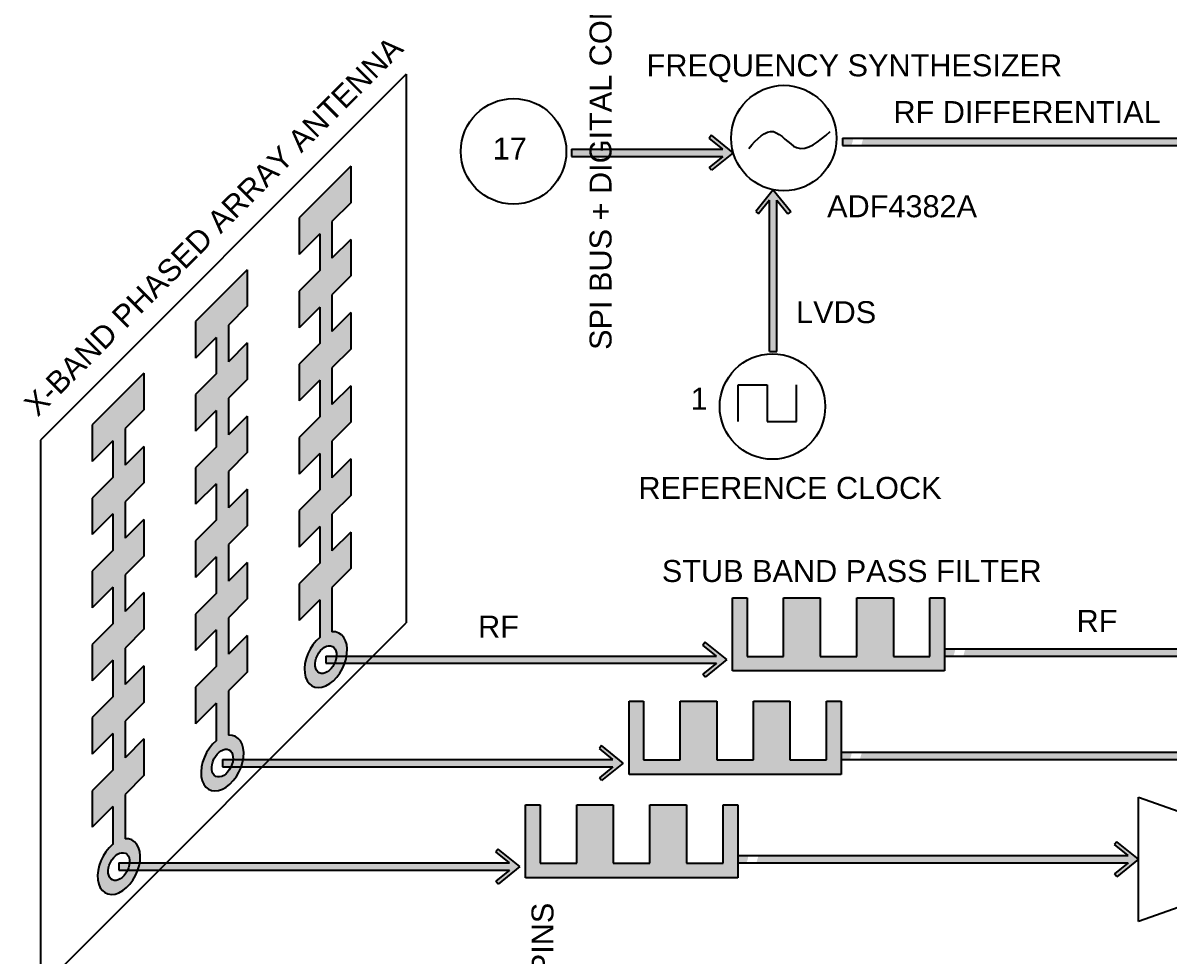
# Model space of a CAD drawing. Header units: millimetres. Extents: x 1966 to 5966, y 1587 to 4387.
# Drawn here: x 2336.7 to 2675.1, y 3544.8 to 3820.3 of the extents above; entities that cross this region are included whole.
import ezdxf

# ---------------------------------------------------------------- set-up
doc = ezdxf.new("R2010")
doc.units = ezdxf.units.MM
doc.layers.add('Part Number', color=10, linetype='Continuous')
doc.layers.add('Protocol', color=210, linetype='Continuous')
doc.styles.get("Standard").update_dxf_attribs({"font": 'arial.ttf'})

msp = doc.modelspace()

# ---------------------------------------------------------------- hatches: boundary and pattern name
h = msp.add_hatch(color=256)
h.dxf.hatch_style = 1
h.paths.add_polyline_path([(2694.04, 3784.05), (2690.02, 3780.8), (2690.7, 3779.96), (2697.11, 3785.13), (2690.7, 3790.29), (2690.02, 3789.45), (2694.04, 3786.21), (2592.66, 3786.21), (2590.5, 3784.05)])
edge = h.paths.add_edge_path()
edge.add_ellipse((2578.7, 3785.13), major_axis=(3.86, 7.85), ratio=0.636095, start_angle=279.8196, end_angle=294.9189, ccw=False)
edge.add_line((2584.28, 3784.05), (2590.5, 3784.05))
edge.add_line((2590.5, 3784.05), (2592.66, 3786.21))
edge.add_line((2592.66, 3786.21), (2584.85, 3786.21))
edge = h.paths.add_edge_path()
edge.add_line((2578.7, 3786.21), (2578.7, 3784.05))
edge.add_line((2578.7, 3784.05), (2581.27, 3784.05))
edge.add_ellipse((2578.7, 3785.13), major_axis=(1.93, 3.92), ratio=0.636095, start_angle=272.1348, end_angle=302.6038)
edge.add_line((2581.84, 3786.21), (2578.7, 3786.21))
h = msp.add_hatch(color=256)
h.dxf.hatch_style = 1
h.paths.add_polyline_path([(2543.36, 3780.86), (2539.34, 3777.61), (2540.02, 3776.77), (2546.42, 3781.94), (2540.02, 3787.1), (2539.34, 3786.26), (2543.36, 3783.02), (2498.68, 3783.02), (2498.68, 3780.86)])
h = msp.add_hatch(color=256)
h.dxf.hatch_style = 1
edge = h.paths.add_edge_path()
edge.add_line((2402.94, 3650.22), (2402.94, 3661.02))
edge.add_line((2402.94, 3661.02), (2397.39, 3655.47))
edge.add_line((2397.39, 3655.47), (2397.39, 3666.27))
edge.add_line((2397.39, 3666.27), (2402.94, 3671.82))
edge.add_line((2402.94, 3671.82), (2402.94, 3682.62))
edge.add_line((2402.94, 3682.62), (2397.39, 3677.07))
edge.add_line((2397.39, 3677.07), (2397.39, 3687.87))
edge.add_line((2397.39, 3687.87), (2402.94, 3693.42))
edge.add_line((2402.94, 3693.42), (2402.94, 3704.22))
edge.add_line((2402.94, 3704.22), (2397.39, 3698.67))
edge.add_line((2397.39, 3698.67), (2397.39, 3709.47))
edge.add_line((2397.39, 3709.47), (2402.94, 3715.02))
edge.add_line((2402.94, 3715.02), (2402.94, 3725.82))
edge.add_line((2402.94, 3725.82), (2397.39, 3720.27))
edge.add_line((2397.39, 3720.27), (2397.39, 3731.07))
edge.add_line((2397.39, 3731.07), (2402.94, 3736.62))
edge.add_line((2402.94, 3736.62), (2402.94, 3747.42))
edge.add_line((2402.94, 3747.42), (2387.66, 3732.15))
edge.add_line((2387.66, 3732.15), (2387.66, 3721.35))
edge.add_line((2387.66, 3721.35), (2393.77, 3727.45))
edge.add_line((2393.77, 3727.45), (2393.77, 3716.65))
edge.add_line((2393.77, 3716.65), (2387.66, 3710.55))
edge.add_line((2387.66, 3710.55), (2387.66, 3699.75))
edge.add_line((2387.66, 3699.75), (2393.77, 3705.85))
edge.add_line((2393.77, 3705.85), (2393.77, 3695.05))
edge.add_line((2393.77, 3695.05), (2387.66, 3688.95))
edge.add_line((2387.66, 3688.95), (2387.66, 3678.15))
edge.add_line((2387.66, 3678.15), (2393.77, 3684.25))
edge.add_line((2393.77, 3684.25), (2393.77, 3673.45))
edge.add_line((2393.77, 3673.45), (2387.66, 3667.35))
edge.add_line((2387.66, 3667.35), (2387.66, 3656.55))
edge.add_line((2387.66, 3656.55), (2393.77, 3662.65))
edge.add_line((2393.77, 3662.65), (2393.77, 3651.85))
edge.add_line((2393.77, 3651.85), (2387.66, 3645.75))
edge.add_line((2387.66, 3645.75), (2387.66, 3634.95))
edge.add_line((2387.66, 3634.95), (2393.77, 3641.05))
edge.add_line((2393.77, 3641.05), (2393.77, 3630.25))
edge.add_line((2393.77, 3630.25), (2387.66, 3624.15))
edge.add_line((2387.66, 3624.15), (2387.66, 3613.35))
edge.add_line((2387.66, 3613.35), (2393.77, 3619.45))
edge.add_line((2393.77, 3619.45), (2393.77, 3608.31))
edge.add_ellipse((2395.58, 3601.74), major_axis=(3.86, 7.85), ratio=0.636095, start_angle=54.3521, end_angle=287.3693)
edge.add_line((2401.49, 3601.74), (2398.54, 3601.74))
edge.add_ellipse((2395.58, 3601.74), major_axis=(1.93, 3.92), ratio=0.636095, start_angle=0, end_angle=287.3693, ccw=False)
edge.add_ellipse((2395.58, 3601.74), major_axis=(1.93, 3.92), ratio=0.636095, start_angle=287.3693, end_angle=360, ccw=False)
edge.add_line((2398.54, 3601.74), (2401.49, 3601.74))
edge.add_ellipse((2395.58, 3601.74), major_axis=(3.86, 7.85), ratio=0.636095, start_angle=287.3693, end_angle=381.06)
edge.add_line((2397.39, 3609.95), (2397.39, 3623.07))
edge.add_line((2397.39, 3623.07), (2402.94, 3628.62))
edge.add_line((2402.94, 3628.62), (2402.94, 3639.42))
edge.add_line((2402.94, 3639.42), (2397.39, 3633.87))
edge.add_line((2397.39, 3633.87), (2397.39, 3644.67))
edge.add_line((2397.39, 3644.67), (2402.94, 3650.22))
edge = h.paths.add_edge_path()
edge.add_line((2433.48, 3659.17), (2433.48, 3669.97))
edge.add_line((2433.48, 3669.97), (2427.93, 3664.42))
edge.add_line((2427.93, 3664.42), (2427.93, 3675.22))
edge.add_line((2427.93, 3675.22), (2433.48, 3680.77))
edge.add_line((2433.48, 3680.77), (2433.48, 3691.57))
edge.add_line((2433.48, 3691.57), (2427.93, 3686.02))
edge.add_line((2427.93, 3686.02), (2427.93, 3696.82))
edge.add_line((2427.93, 3696.82), (2433.48, 3702.37))
edge.add_line((2433.48, 3702.37), (2433.48, 3713.17))
edge.add_line((2433.48, 3713.17), (2427.93, 3707.62))
edge.add_line((2427.93, 3707.62), (2427.93, 3718.42))
edge.add_line((2427.93, 3718.42), (2433.48, 3723.97))
edge.add_line((2433.48, 3723.97), (2433.48, 3734.77))
edge.add_line((2433.48, 3734.77), (2427.93, 3729.22))
edge.add_line((2427.93, 3729.22), (2427.93, 3740.02))
edge.add_line((2427.93, 3740.02), (2433.48, 3745.57))
edge.add_line((2433.48, 3745.57), (2433.48, 3756.37))
edge.add_line((2433.48, 3756.37), (2427.93, 3750.82))
edge.add_line((2427.93, 3750.82), (2427.93, 3761.62))
edge.add_line((2427.93, 3761.62), (2433.48, 3767.17))
edge.add_line((2433.48, 3767.17), (2433.48, 3777.97))
edge.add_line((2433.48, 3777.97), (2418.21, 3762.69))
edge.add_line((2418.21, 3762.69), (2418.21, 3751.89))
edge.add_line((2418.21, 3751.89), (2424.32, 3758))
edge.add_line((2424.32, 3758), (2424.32, 3747.2))
edge.add_line((2424.32, 3747.2), (2418.21, 3741.09))
edge.add_line((2418.21, 3741.09), (2418.21, 3730.29))
edge.add_line((2418.21, 3730.29), (2424.32, 3736.4))
edge.add_line((2424.32, 3736.4), (2424.32, 3725.6))
edge.add_line((2424.32, 3725.6), (2418.21, 3719.49))
edge.add_line((2418.21, 3719.49), (2418.21, 3708.69))
edge.add_line((2418.21, 3708.69), (2424.32, 3714.8))
edge.add_line((2424.32, 3714.8), (2424.32, 3704))
edge.add_line((2424.32, 3704), (2418.21, 3697.89))
edge.add_line((2418.21, 3697.89), (2418.21, 3687.09))
edge.add_line((2418.21, 3687.09), (2424.32, 3693.2))
edge.add_line((2424.32, 3693.2), (2424.32, 3682.4))
edge.add_line((2424.32, 3682.4), (2418.21, 3676.29))
edge.add_line((2418.21, 3676.29), (2418.21, 3665.49))
edge.add_line((2418.21, 3665.49), (2424.32, 3671.6))
edge.add_line((2424.32, 3671.6), (2424.32, 3660.8))
edge.add_line((2424.32, 3660.8), (2418.21, 3654.69))
edge.add_line((2418.21, 3654.69), (2418.21, 3643.89))
edge.add_line((2418.21, 3643.89), (2424.32, 3650))
edge.add_line((2424.32, 3650), (2424.32, 3638.86))
edge.add_ellipse((2426.13, 3632.29), major_axis=(3.86, 7.85), ratio=0.636095, start_angle=54.3521, end_angle=287.3693)
edge.add_line((2432.04, 3632.29), (2429.08, 3632.29))
edge.add_ellipse((2426.13, 3632.29), major_axis=(1.93, 3.92), ratio=0.636095, start_angle=0, end_angle=287.3693, ccw=False)
edge.add_ellipse((2426.13, 3632.29), major_axis=(1.93, 3.92), ratio=0.636095, start_angle=287.3693, end_angle=360, ccw=False)
edge.add_line((2429.08, 3632.29), (2432.04, 3632.29))
edge.add_ellipse((2426.13, 3632.29), major_axis=(3.86, 7.85), ratio=0.636095, start_angle=287.3693, end_angle=381.06)
edge.add_line((2427.93, 3640.49), (2427.93, 3653.62))
edge.add_line((2427.93, 3653.62), (2433.48, 3659.17))
h = msp.add_hatch(color=256)
h.dxf.hatch_style = 1
h.paths.add_polyline_path([(2559.34, 3767.96), (2562.58, 3763.93), (2563.42, 3764.61), (2558.26, 3771.02), (2553.09, 3764.61), (2553.93, 3763.93), (2557.18, 3767.96), (2557.18, 3723.27), (2559.34, 3723.27)])
h = msp.add_hatch(color=256)
h.dxf.hatch_style = 1
edge = h.paths.add_edge_path()
edge.add_line((2366.84, 3614.12), (2372.39, 3619.67))
edge.add_line((2372.39, 3619.67), (2372.39, 3630.47))
edge.add_line((2372.39, 3630.47), (2366.84, 3624.92))
edge.add_line((2366.84, 3624.92), (2366.84, 3635.72))
edge.add_line((2366.84, 3635.72), (2372.39, 3641.27))
edge.add_line((2372.39, 3641.27), (2372.39, 3652.07))
edge.add_line((2372.39, 3652.07), (2366.84, 3646.52))
edge.add_line((2366.84, 3646.52), (2366.84, 3657.32))
edge.add_line((2366.84, 3657.32), (2372.39, 3662.87))
edge.add_line((2372.39, 3662.87), (2372.39, 3673.67))
edge.add_line((2372.39, 3673.67), (2366.84, 3668.12))
edge.add_line((2366.84, 3668.12), (2366.84, 3678.92))
edge.add_line((2366.84, 3678.92), (2372.39, 3684.47))
edge.add_line((2372.39, 3684.47), (2372.39, 3695.27))
edge.add_line((2372.39, 3695.27), (2366.84, 3689.72))
edge.add_line((2366.84, 3689.72), (2366.84, 3700.52))
edge.add_line((2366.84, 3700.52), (2372.39, 3706.07))
edge.add_line((2372.39, 3706.07), (2372.39, 3716.87))
edge.add_line((2372.39, 3716.87), (2357.12, 3701.6))
edge.add_line((2357.12, 3701.6), (2357.12, 3690.8))
edge.add_line((2357.12, 3690.8), (2363.23, 3696.91))
edge.add_line((2363.23, 3696.91), (2363.23, 3686.11))
edge.add_line((2363.23, 3686.11), (2357.12, 3680))
edge.add_line((2357.12, 3680), (2357.12, 3669.2))
edge.add_line((2357.12, 3669.2), (2363.23, 3675.31))
edge.add_line((2363.23, 3675.31), (2363.23, 3664.51))
edge.add_line((2363.23, 3664.51), (2357.12, 3658.4))
edge.add_line((2357.12, 3658.4), (2357.12, 3647.6))
edge.add_line((2357.12, 3647.6), (2363.23, 3653.71))
edge.add_line((2363.23, 3653.71), (2363.23, 3642.91))
edge.add_line((2363.23, 3642.91), (2357.12, 3636.8))
edge.add_line((2357.12, 3636.8), (2357.12, 3626))
edge.add_line((2357.12, 3626), (2363.23, 3632.11))
edge.add_line((2363.23, 3632.11), (2363.23, 3621.31))
edge.add_line((2363.23, 3621.31), (2357.12, 3615.2))
edge.add_line((2357.12, 3615.2), (2357.12, 3604.4))
edge.add_line((2357.12, 3604.4), (2363.23, 3610.51))
edge.add_line((2363.23, 3610.51), (2363.23, 3599.71))
edge.add_line((2363.23, 3599.71), (2357.12, 3593.6))
edge.add_line((2357.12, 3593.6), (2357.12, 3582.8))
edge.add_line((2357.12, 3582.8), (2363.23, 3588.91))
edge.add_line((2363.23, 3588.91), (2363.23, 3577.76))
edge.add_ellipse((2365.03, 3571.2), major_axis=(3.86, 7.85), ratio=0.636095, start_angle=54.3521, end_angle=287.3693)
edge.add_line((2370.95, 3571.2), (2367.99, 3571.2))
edge.add_ellipse((2365.03, 3571.2), major_axis=(1.93, 3.92), ratio=0.636095, start_angle=0, end_angle=287.3693, ccw=False)
edge.add_ellipse((2365.03, 3571.2), major_axis=(1.93, 3.92), ratio=0.636095, start_angle=287.3693, end_angle=360, ccw=False)
edge.add_line((2367.99, 3571.2), (2370.95, 3571.2))
edge.add_ellipse((2365.03, 3571.2), major_axis=(3.86, 7.85), ratio=0.636095, start_angle=287.3693, end_angle=381.06)
edge.add_line((2366.84, 3579.4), (2366.84, 3592.52))
edge.add_line((2366.84, 3592.52), (2372.39, 3598.07))
edge.add_line((2372.39, 3598.07), (2372.39, 3608.87))
edge.add_line((2372.39, 3608.87), (2366.84, 3603.32))
edge.add_line((2366.84, 3603.32), (2366.84, 3614.12))
edge = h.paths.add_edge_path()
edge.add_line((2387.66, 3624.15), (2387.66, 3613.35))
edge.add_line((2387.66, 3613.35), (2393.77, 3619.45))
edge.add_line((2393.77, 3619.45), (2393.77, 3608.31))
edge.add_ellipse((2395.58, 3601.74), major_axis=(3.86, 7.85), ratio=0.636095, start_angle=54.3521, end_angle=287.3693)
edge.add_line((2401.49, 3601.74), (2398.54, 3601.74))
edge.add_ellipse((2395.58, 3601.74), major_axis=(1.93, 3.92), ratio=0.636095, start_angle=0, end_angle=287.3693, ccw=False)
edge.add_ellipse((2395.58, 3601.74), major_axis=(1.93, 3.92), ratio=0.636095, start_angle=287.3693, end_angle=360, ccw=False)
edge.add_line((2398.54, 3601.74), (2401.49, 3601.74))
edge.add_ellipse((2395.58, 3601.74), major_axis=(3.86, 7.85), ratio=0.636095, start_angle=287.3693, end_angle=381.06)
edge.add_line((2397.39, 3609.95), (2397.39, 3623.07))
edge.add_line((2397.39, 3623.07), (2402.94, 3628.62))
edge.add_line((2402.94, 3628.62), (2402.94, 3639.42))
edge.add_line((2402.94, 3639.42), (2397.39, 3633.87))
edge.add_line((2397.39, 3633.87), (2397.39, 3644.67))
edge.add_line((2397.39, 3644.67), (2402.94, 3650.22))
edge.add_line((2402.94, 3650.22), (2402.94, 3661.02))
edge.add_line((2402.94, 3661.02), (2397.39, 3655.47))
edge.add_line((2397.39, 3655.47), (2397.39, 3666.27))
edge.add_line((2397.39, 3666.27), (2402.94, 3671.82))
edge.add_line((2402.94, 3671.82), (2402.94, 3682.62))
edge.add_line((2402.94, 3682.62), (2397.39, 3677.07))
edge.add_line((2397.39, 3677.07), (2397.39, 3687.87))
edge.add_line((2397.39, 3687.87), (2402.94, 3693.42))
edge.add_line((2402.94, 3693.42), (2402.94, 3704.22))
edge.add_line((2402.94, 3704.22), (2397.39, 3698.67))
edge.add_line((2397.39, 3698.67), (2397.39, 3709.47))
edge.add_line((2397.39, 3709.47), (2402.94, 3715.02))
edge.add_line((2402.94, 3715.02), (2402.94, 3725.82))
edge.add_line((2402.94, 3725.82), (2397.39, 3720.27))
edge.add_line((2397.39, 3720.27), (2397.39, 3731.07))
edge.add_line((2397.39, 3731.07), (2402.94, 3736.62))
edge.add_line((2402.94, 3736.62), (2402.94, 3747.42))
edge.add_line((2402.94, 3747.42), (2387.66, 3732.15))
edge.add_line((2387.66, 3732.15), (2387.66, 3721.35))
edge.add_line((2387.66, 3721.35), (2393.77, 3727.45))
edge.add_line((2393.77, 3727.45), (2393.77, 3716.65))
edge.add_line((2393.77, 3716.65), (2387.66, 3710.55))
edge.add_line((2387.66, 3710.55), (2387.66, 3699.75))
edge.add_line((2387.66, 3699.75), (2393.77, 3705.85))
edge.add_line((2393.77, 3705.85), (2393.77, 3695.05))
edge.add_line((2393.77, 3695.05), (2387.66, 3688.95))
edge.add_line((2387.66, 3688.95), (2387.66, 3678.15))
edge.add_line((2387.66, 3678.15), (2393.77, 3684.25))
edge.add_line((2393.77, 3684.25), (2393.77, 3673.45))
edge.add_line((2393.77, 3673.45), (2387.66, 3667.35))
edge.add_line((2387.66, 3667.35), (2387.66, 3656.55))
edge.add_line((2387.66, 3656.55), (2393.77, 3662.65))
edge.add_line((2393.77, 3662.65), (2393.77, 3651.85))
edge.add_line((2393.77, 3651.85), (2387.66, 3645.75))
edge.add_line((2387.66, 3645.75), (2387.66, 3634.95))
edge.add_line((2387.66, 3634.95), (2393.77, 3641.05))
edge.add_line((2393.77, 3641.05), (2393.77, 3630.25))
edge.add_line((2393.77, 3630.25), (2387.66, 3624.15))
h = msp.add_hatch(color=256)
h.dxf.hatch_style = 1
h.paths.add_polyline_path([(2561.32, 3633.27), (2550.52, 3633.27), (2550.52, 3650.55), (2546.2, 3650.55), (2546.2, 3628.95), (2608.84, 3628.95), (2608.84, 3650.55), (2604.52, 3650.55), (2604.52, 3633.27), (2593.72, 3633.27), (2593.72, 3650.55), (2582.92, 3650.55), (2582.92, 3633.27), (2572.12, 3633.27), (2572.12, 3650.55), (2561.32, 3650.55)])
h = msp.add_hatch(color=256)
h.dxf.hatch_style = 1
h.paths.add_polyline_path([(2724.19, 3633.37), (2720.16, 3630.13), (2720.84, 3629.29), (2727.25, 3634.45), (2720.84, 3639.62), (2720.16, 3638.78), (2724.19, 3635.53), (2622.81, 3635.53), (2620.65, 3633.37)])
edge = h.paths.add_edge_path()
edge.add_ellipse((2608.84, 3634.45), major_axis=(3.86, 7.85), ratio=0.636095, start_angle=279.8196, end_angle=294.9189, ccw=False)
edge.add_line((2614.42, 3633.37), (2620.65, 3633.37))
edge.add_line((2620.65, 3633.37), (2622.81, 3635.53))
edge.add_line((2622.81, 3635.53), (2615, 3635.53))
edge = h.paths.add_edge_path()
edge.add_line((2608.84, 3635.53), (2608.84, 3633.37))
edge.add_line((2608.84, 3633.37), (2611.41, 3633.37))
edge.add_ellipse((2608.84, 3634.45), major_axis=(1.93, 3.92), ratio=0.636095, start_angle=272.1348, end_angle=302.6038)
edge.add_line((2611.99, 3635.53), (2608.84, 3635.53))
h = msp.add_hatch(color=256)
h.dxf.hatch_style = 1
h.paths.add_polyline_path([(2541.47, 3631.21), (2537.44, 3627.97), (2538.12, 3627.13), (2544.53, 3632.29), (2538.12, 3637.46), (2537.44, 3636.61), (2541.47, 3633.37), (2440.09, 3633.37), (2437.93, 3631.21)])
edge = h.paths.add_edge_path()
edge.add_ellipse((2426.13, 3632.29), major_axis=(3.86, 7.85), ratio=0.636095, start_angle=279.8196, end_angle=294.9189, ccw=False)
edge.add_line((2431.7, 3631.21), (2437.93, 3631.21))
edge.add_line((2437.93, 3631.21), (2440.09, 3633.37))
edge.add_line((2440.09, 3633.37), (2432.28, 3633.37))
edge = h.paths.add_edge_path()
edge.add_line((2426.13, 3633.37), (2426.13, 3631.21))
edge.add_line((2426.13, 3631.21), (2428.69, 3631.21))
edge.add_ellipse((2426.13, 3632.29), major_axis=(1.93, 3.92), ratio=0.636095, start_angle=272.1348, end_angle=302.6038)
edge.add_line((2429.27, 3633.37), (2426.13, 3633.37))
h = msp.add_hatch(color=256)
h.dxf.hatch_style = 1
h.paths.add_polyline_path([(2530.78, 3602.72), (2519.98, 3602.72), (2519.98, 3620), (2515.66, 3620), (2515.66, 3598.4), (2578.3, 3598.4), (2578.3, 3620), (2573.98, 3620), (2573.98, 3602.72), (2563.18, 3602.72), (2563.18, 3620), (2552.38, 3620), (2552.38, 3602.72), (2541.58, 3602.72), (2541.58, 3620), (2530.78, 3620)])
h = msp.add_hatch(color=256)
h.dxf.hatch_style = 1
h.paths.add_polyline_path([(2693.64, 3602.83), (2689.61, 3599.58), (2690.29, 3598.74), (2696.7, 3603.91), (2690.29, 3609.07), (2689.61, 3608.23), (2693.64, 3604.99), (2592.26, 3604.99), (2590.1, 3602.83)])
edge = h.paths.add_edge_path()
edge.add_ellipse((2578.3, 3603.91), major_axis=(3.86, 7.85), ratio=0.636095, start_angle=279.8196, end_angle=294.9189, ccw=False)
edge.add_line((2583.87, 3602.83), (2590.1, 3602.83))
edge.add_line((2590.1, 3602.83), (2592.26, 3604.99))
edge.add_line((2592.26, 3604.99), (2584.45, 3604.99))
edge = h.paths.add_edge_path()
edge.add_line((2578.3, 3604.99), (2578.3, 3602.83))
edge.add_line((2578.3, 3602.83), (2580.86, 3602.83))
edge.add_ellipse((2578.3, 3603.91), major_axis=(1.93, 3.92), ratio=0.636095, start_angle=272.1348, end_angle=302.6038)
edge.add_line((2581.44, 3604.99), (2578.3, 3604.99))
h = msp.add_hatch(color=256)
h.dxf.hatch_style = 1
h.paths.add_polyline_path([(2510.92, 3600.66), (2506.9, 3597.42), (2507.58, 3596.58), (2513.98, 3601.74), (2507.58, 3606.91), (2506.9, 3606.07), (2510.92, 3602.82), (2409.54, 3602.82), (2407.38, 3600.66)])
edge = h.paths.add_edge_path()
edge.add_ellipse((2395.58, 3601.74), major_axis=(3.86, 7.85), ratio=0.636095, start_angle=279.8196, end_angle=294.9189, ccw=False)
edge.add_line((2401.15, 3600.66), (2407.38, 3600.66))
edge.add_line((2407.38, 3600.66), (2409.54, 3602.82))
edge.add_line((2409.54, 3602.82), (2401.73, 3602.82))
edge = h.paths.add_edge_path()
edge.add_line((2395.58, 3602.82), (2395.58, 3600.66))
edge.add_line((2395.58, 3600.66), (2398.14, 3600.66))
edge.add_ellipse((2395.58, 3601.74), major_axis=(1.93, 3.92), ratio=0.636095, start_angle=272.1348, end_angle=302.6038)
edge.add_line((2398.72, 3602.82), (2395.58, 3602.82))
h = msp.add_hatch(color=256)
h.dxf.hatch_style = 1
h.paths.add_polyline_path([(2500.23, 3572.17), (2489.43, 3572.17), (2489.43, 3589.45), (2485.11, 3589.45), (2485.11, 3567.85), (2547.75, 3567.85), (2547.75, 3589.45), (2543.43, 3589.45), (2543.43, 3572.17), (2532.63, 3572.17), (2532.63, 3589.45), (2521.83, 3589.45), (2521.83, 3572.17), (2511.03, 3572.17), (2511.03, 3589.45), (2500.23, 3589.45)])
h = msp.add_hatch(color=256)
h.dxf.hatch_style = 1
h.paths.add_polyline_path([(2663.09, 3572.28), (2659.07, 3569.04), (2659.75, 3568.2), (2666.15, 3573.36), (2659.75, 3578.53), (2659.07, 3577.68), (2663.09, 3574.44), (2561.71, 3574.44), (2559.55, 3572.28)])
edge = h.paths.add_edge_path()
edge.add_ellipse((2547.75, 3573.36), major_axis=(3.86, 7.85), ratio=0.636095, start_angle=279.8196, end_angle=294.9189, ccw=False)
edge.add_line((2553.32, 3572.28), (2559.55, 3572.28))
edge.add_line((2559.55, 3572.28), (2561.71, 3574.44))
edge.add_line((2561.71, 3574.44), (2553.9, 3574.44))
edge = h.paths.add_edge_path()
edge.add_line((2547.75, 3574.44), (2547.75, 3572.28))
edge.add_line((2547.75, 3572.28), (2550.32, 3572.28))
edge.add_ellipse((2547.75, 3573.36), major_axis=(1.93, 3.92), ratio=0.636095, start_angle=272.1348, end_angle=302.6038)
edge.add_line((2550.89, 3574.44), (2547.75, 3574.44))
h = msp.add_hatch(color=256)
h.dxf.hatch_style = 1
h.paths.add_polyline_path([(2480.37, 3570.12), (2476.35, 3566.87), (2477.03, 3566.03), (2483.44, 3571.2), (2477.03, 3576.36), (2476.35, 3575.52), (2480.37, 3572.28), (2378.99, 3572.28), (2376.83, 3570.12)])
edge = h.paths.add_edge_path()
edge.add_ellipse((2365.03, 3571.2), major_axis=(3.86, 7.85), ratio=0.636095, start_angle=279.8196, end_angle=294.9189, ccw=False)
edge.add_line((2370.61, 3570.12), (2376.83, 3570.12))
edge.add_line((2376.83, 3570.12), (2378.99, 3572.28))
edge.add_line((2378.99, 3572.28), (2371.18, 3572.28))
edge = h.paths.add_edge_path()
edge.add_line((2365.03, 3572.28), (2365.03, 3570.12))
edge.add_line((2365.03, 3570.12), (2367.6, 3570.12))
edge.add_ellipse((2365.03, 3571.2), major_axis=(1.93, 3.92), ratio=0.636095, start_angle=272.1348, end_angle=302.6038)
edge.add_line((2368.17, 3572.28), (2365.03, 3572.28))

# ---------------------------------------------------------------- linework, layer by layer
for p, q in [((2449.84, 3805.12), (2341.84, 3697.12)), ((2449.84, 3805.12), (2449.84, 3643.12)), ((2540.02, 3787.1), (2539.34, 3786.26)), ((2543.36, 3783.02), (2539.34, 3786.26)), ((2546.42, 3781.94), (2540.02, 3787.1)), ((2578.7, 3786.21), (2694.04, 3786.21)), ((2578.7, 3786.21), (2578.7, 3784.05)), ((2578.7, 3784.05), (2694.04, 3784.05)), ((2498.68, 3783.02), (2543.36, 3783.02)), ((2498.68, 3783.02), (2498.68, 3780.86)), ((2498.68, 3780.86), (2543.36, 3780.86)), ((2543.36, 3780.86), (2539.34, 3777.61)), ((2546.42, 3781.94), (2540.02, 3776.77)), ((2433.48, 3777.97), (2418.21, 3762.69)), ((2433.48, 3777.97), (2433.48, 3767.17)), ((2540.02, 3776.77), (2539.34, 3777.61)), ((2558.26, 3771.02), (2553.09, 3764.61)), ((2558.26, 3771.02), (2563.42, 3764.61)), ((2433.48, 3767.17), (2427.93, 3761.62)), ((2557.18, 3767.96), (2553.93, 3763.93)), ((2557.18, 3723.27), (2557.18, 3767.96)), ((2559.34, 3723.27), (2559.34, 3767.96)), ((2559.34, 3767.96), (2562.58, 3763.93)), ((2553.09, 3764.61), (2553.93, 3763.93)), ((2563.42, 3764.61), (2562.58, 3763.93)), ((2418.21, 3762.69), (2418.21, 3751.89)), ((2418.21, 3762.69), (2418.21, 3751.89)), ((2427.93, 3761.62), (2427.93, 3750.82)), ((2424.32, 3758), (2418.21, 3751.89)), ((2424.32, 3758), (2424.32, 3747.2)), ((2433.48, 3756.37), (2427.93, 3750.82)), ((2433.48, 3756.37), (2433.48, 3745.57)), ((2402.94, 3747.42), (2387.66, 3732.15)), ((2402.94, 3747.42), (2402.94, 3736.62)), ((2424.32, 3747.2), (2418.21, 3741.09)), ((2433.48, 3745.57), (2427.93, 3740.02)), ((2418.21, 3741.09), (2418.21, 3730.29)), ((2427.93, 3740.02), (2427.93, 3729.22)), ((2402.94, 3736.62), (2397.39, 3731.07)), ((2424.32, 3736.4), (2418.21, 3730.29)), ((2424.32, 3736.4), (2424.32, 3725.6)), ((2433.48, 3734.77), (2427.93, 3729.22)), ((2433.48, 3734.77), (2433.48, 3723.97)), ((2387.66, 3732.15), (2387.66, 3721.35)), ((2387.66, 3732.15), (2387.66, 3721.35)), ((2397.39, 3731.07), (2397.39, 3720.27)), ((2393.77, 3727.45), (2387.66, 3721.35)), ((2393.77, 3727.45), (2393.77, 3716.65)), ((2402.94, 3725.82), (2397.39, 3720.27)), ((2402.94, 3725.82), (2402.94, 3715.02)), ((2424.32, 3725.6), (2418.21, 3719.49)), ((2433.48, 3723.97), (2427.93, 3718.42)), ((2557.18, 3723.27), (2559.34, 3723.27)), ((2372.39, 3716.87), (2357.12, 3701.6)), ((2372.39, 3716.87), (2372.39, 3706.07)), ((2393.77, 3716.65), (2387.66, 3710.55)), ((2418.21, 3719.49), (2418.21, 3708.69)), ((2427.93, 3718.42), (2427.93, 3707.62)), ((2402.94, 3715.02), (2397.39, 3709.47)), ((2424.32, 3714.8), (2418.21, 3708.69)), ((2424.32, 3714.8), (2424.32, 3704)), ((2433.48, 3713.17), (2427.93, 3707.62)), ((2433.48, 3713.17), (2433.48, 3702.37)), ((2547.85, 3702.59), (2547.85, 3713.39)), ((2547.85, 3713.39), (2556.49, 3713.39)), ((2556.49, 3713.39), (2556.49, 3702.59)), ((2565.13, 3702.59), (2565.13, 3713.39)), ((2387.66, 3710.55), (2387.66, 3699.75)), ((2397.39, 3709.47), (2397.39, 3698.67)), ((2372.39, 3706.07), (2366.84, 3700.52)), ((2393.77, 3705.85), (2387.66, 3699.75)), ((2393.77, 3705.85), (2393.77, 3695.05)), ((2402.94, 3704.22), (2397.39, 3698.67)), ((2402.94, 3704.22), (2402.94, 3693.42)), ((2424.32, 3704), (2418.21, 3697.89)), ((2357.12, 3701.6), (2357.12, 3690.8)), ((2366.84, 3700.52), (2366.84, 3689.72)), ((2433.48, 3702.37), (2427.93, 3696.82)), ((2556.49, 3702.59), (2565.13, 3702.59)), ((2341.84, 3697.12), (2341.84, 3535.12)), ((2363.23, 3696.91), (2357.12, 3690.8)), ((2363.23, 3696.91), (2363.23, 3686.11)), ((2418.21, 3697.89), (2418.21, 3687.09)), ((2427.93, 3696.82), (2427.93, 3686.02)), ((2372.39, 3695.27), (2366.84, 3689.72)), ((2372.39, 3695.27), (2372.39, 3684.47)), ((2393.77, 3695.05), (2387.66, 3688.95)), ((2402.94, 3693.42), (2397.39, 3687.87)), ((2424.32, 3693.2), (2418.21, 3687.09)), ((2424.32, 3693.2), (2424.32, 3682.4)), ((2433.48, 3691.57), (2427.93, 3686.02)), ((2433.48, 3691.57), (2433.48, 3680.77)), ((2363.23, 3686.11), (2357.12, 3680)), ((2387.66, 3688.95), (2387.66, 3678.15)), ((2397.39, 3687.87), (2397.39, 3677.07)), ((2372.39, 3684.47), (2366.84, 3678.92)), ((2393.77, 3684.25), (2387.66, 3678.15)), ((2393.77, 3684.25), (2393.77, 3673.45)), ((2402.94, 3682.62), (2397.39, 3677.07)), ((2402.94, 3682.62), (2402.94, 3671.82)), ((2357.12, 3680), (2357.12, 3669.2)), ((2424.32, 3682.4), (2418.21, 3676.29)), ((2433.48, 3680.77), (2427.93, 3675.22)), ((2366.84, 3678.92), (2366.84, 3668.12)), ((2418.21, 3676.29), (2418.21, 3665.49)), ((2363.23, 3675.31), (2357.12, 3669.2)), ((2363.23, 3675.31), (2363.23, 3664.51)), ((2372.39, 3673.67), (2366.84, 3668.12)), ((2372.39, 3673.67), (2372.39, 3662.87)), ((2393.77, 3673.45), (2387.66, 3667.35)), ((2427.93, 3675.22), (2427.93, 3664.42)), ((2402.94, 3671.82), (2397.39, 3666.27)), ((2424.32, 3671.6), (2418.21, 3665.49)), ((2424.32, 3671.6), (2424.32, 3660.8)), ((2433.48, 3669.97), (2427.93, 3664.42)), ((2433.48, 3669.97), (2433.48, 3659.17)), ((2387.66, 3667.35), (2387.66, 3656.55)), ((2397.39, 3666.27), (2397.39, 3655.47)), ((2363.23, 3664.51), (2357.12, 3658.4)), ((2372.39, 3662.87), (2366.84, 3657.32)), ((2393.77, 3662.65), (2387.66, 3656.55)), ((2393.77, 3662.65), (2393.77, 3651.85)), ((2402.94, 3661.02), (2397.39, 3655.47)), ((2402.94, 3661.02), (2402.94, 3650.22)), ((2424.32, 3660.8), (2418.21, 3654.69)), ((2433.48, 3659.17), (2427.93, 3653.62)), ((2357.12, 3658.4), (2357.12, 3647.6)), ((2366.84, 3657.32), (2366.84, 3646.52)), ((2363.23, 3653.71), (2357.12, 3647.6)), ((2363.23, 3653.71), (2363.23, 3642.91)), ((2372.39, 3652.07), (2366.84, 3646.52)), ((2372.39, 3652.07), (2372.39, 3641.27)), ((2418.21, 3654.69), (2418.21, 3643.89)), ((2427.93, 3653.62), (2427.93, 3640.49)), ((2393.77, 3651.85), (2387.66, 3645.75)), ((2402.94, 3650.22), (2397.39, 3644.67)), ((2424.32, 3650), (2418.21, 3643.89)), ((2424.32, 3650), (2424.32, 3638.86)), ((2546.2, 3628.95), (2546.2, 3650.55)), ((2546.2, 3650.55), (2550.52, 3650.55)), ((2550.52, 3650.55), (2550.52, 3633.27)), ((2561.32, 3633.27), (2561.32, 3650.55)), ((2561.32, 3650.55), (2572.12, 3650.55)), ((2572.12, 3650.55), (2572.12, 3633.27)), ((2582.92, 3633.27), (2582.92, 3650.55)), ((2582.92, 3650.55), (2593.72, 3650.55)), ((2593.72, 3650.55), (2593.72, 3633.27)), ((2604.52, 3633.27), (2604.52, 3650.55)), ((2604.52, 3650.55), (2608.84, 3650.55)), ((2608.84, 3650.55), (2608.84, 3628.95)), ((2387.66, 3645.75), (2387.66, 3634.95)), ((2341.84, 3535.12), (2449.84, 3643.12)), ((2363.23, 3642.91), (2357.12, 3636.8)), ((2397.39, 3644.67), (2397.39, 3633.87)), ((2372.39, 3641.27), (2366.84, 3635.72)), ((2393.77, 3641.05), (2387.66, 3634.95)), ((2393.77, 3641.05), (2393.77, 3630.25)), ((2402.94, 3639.42), (2397.39, 3633.87)), ((2402.94, 3639.42), (2402.94, 3628.62)), ((2357.12, 3636.8), (2357.12, 3626)), ((2366.84, 3635.72), (2366.84, 3624.92)), ((2538.12, 3637.46), (2537.44, 3636.61)), ((2541.47, 3633.37), (2537.44, 3636.61)), ((2544.53, 3632.29), (2538.12, 3637.46)), ((2608.84, 3635.53), (2724.19, 3635.53)), ((2608.84, 3635.53), (2608.84, 3633.37)), ((2363.23, 3632.11), (2357.12, 3626)), ((2363.23, 3632.11), (2363.23, 3621.31)), ((2426.13, 3633.37), (2541.47, 3633.37)), ((2426.13, 3633.37), (2426.13, 3631.21)), ((2544.53, 3632.29), (2538.12, 3627.13)), ((2550.52, 3633.27), (2561.32, 3633.27)), ((2572.12, 3633.27), (2582.92, 3633.27)), ((2593.72, 3633.27), (2604.52, 3633.27)), ((2608.84, 3633.37), (2724.19, 3633.37)), ((2372.39, 3630.47), (2366.84, 3624.92)), ((2372.39, 3630.47), (2372.39, 3619.67)), ((2393.77, 3630.25), (2387.66, 3624.15)), ((2402.94, 3628.62), (2397.39, 3623.07)), ((2426.13, 3631.21), (2541.47, 3631.21)), ((2541.47, 3631.21), (2537.44, 3627.97)), ((2608.84, 3628.95), (2546.2, 3628.95)), ((2538.12, 3627.13), (2537.44, 3627.97)), ((2387.66, 3624.15), (2387.66, 3613.35)), ((2397.39, 3623.07), (2397.39, 3609.95)), ((2363.23, 3621.31), (2357.12, 3615.2)), ((2372.39, 3619.67), (2366.84, 3614.12)), ((2393.77, 3619.45), (2387.66, 3613.35)), ((2393.77, 3619.45), (2393.77, 3608.31)), ((2515.66, 3598.4), (2515.66, 3620)), ((2515.66, 3620), (2519.98, 3620)), ((2519.98, 3620), (2519.98, 3602.72)), ((2530.78, 3602.72), (2530.78, 3620)), ((2530.78, 3620), (2541.58, 3620)), ((2541.58, 3620), (2541.58, 3602.72)), ((2552.38, 3602.72), (2552.38, 3620)), ((2552.38, 3620), (2563.18, 3620)), ((2563.18, 3620), (2563.18, 3602.72)), ((2573.98, 3602.72), (2573.98, 3620)), ((2573.98, 3620), (2578.3, 3620)), ((2578.3, 3620), (2578.3, 3598.4)), ((2357.12, 3615.2), (2357.12, 3604.4)), ((2366.84, 3614.12), (2366.84, 3603.32)), ((2363.23, 3610.51), (2357.12, 3604.4)), ((2363.23, 3610.51), (2363.23, 3599.71)), ((2372.39, 3608.87), (2366.84, 3603.32)), ((2372.39, 3608.87), (2372.39, 3598.07)), ((2507.58, 3606.91), (2506.9, 3606.07)), ((2510.92, 3602.82), (2506.9, 3606.07)), ((2513.98, 3601.74), (2507.58, 3606.91)), ((2578.3, 3604.99), (2693.64, 3604.99)), ((2578.3, 3604.99), (2578.3, 3602.83)), ((2395.58, 3602.82), (2510.92, 3602.82)), ((2395.58, 3602.82), (2395.58, 3600.66)), ((2513.98, 3601.74), (2507.58, 3596.58)), ((2519.98, 3602.72), (2530.78, 3602.72)), ((2541.58, 3602.72), (2552.38, 3602.72)), ((2563.18, 3602.72), (2573.98, 3602.72)), ((2578.3, 3602.83), (2693.64, 3602.83)), ((2363.23, 3599.71), (2357.12, 3593.6)), ((2372.39, 3598.07), (2366.84, 3592.52)), ((2395.58, 3600.66), (2510.92, 3600.66)), ((2510.92, 3600.66), (2506.9, 3597.42)), ((2578.3, 3598.4), (2515.66, 3598.4)), ((2507.58, 3596.58), (2506.9, 3597.42)), ((2357.12, 3593.6), (2357.12, 3582.8)), ((2366.84, 3592.52), (2366.84, 3579.4)), ((2666.15, 3591.72), (2717.99, 3573.36)), ((2666.15, 3555), (2666.15, 3591.72)), ((2363.23, 3588.91), (2357.12, 3582.8)), ((2363.23, 3588.91), (2363.23, 3577.76)), ((2485.11, 3567.85), (2485.11, 3589.45)), ((2485.11, 3589.45), (2489.43, 3589.45)), ((2489.43, 3589.45), (2489.43, 3572.17)), ((2500.23, 3572.17), (2500.23, 3589.45)), ((2500.23, 3589.45), (2511.03, 3589.45)), ((2511.03, 3589.45), (2511.03, 3572.17)), ((2521.83, 3572.17), (2521.83, 3589.45)), ((2521.83, 3589.45), (2532.63, 3589.45)), ((2532.63, 3589.45), (2532.63, 3572.17)), ((2543.43, 3572.17), (2543.43, 3589.45)), ((2543.43, 3589.45), (2547.75, 3589.45)), ((2547.75, 3589.45), (2547.75, 3567.85)), ((2659.75, 3578.53), (2659.07, 3577.68)), ((2663.09, 3574.44), (2659.07, 3577.68)), ((2666.15, 3573.36), (2659.75, 3578.53)), ((2477.03, 3576.36), (2476.35, 3575.52)), ((2480.37, 3572.28), (2476.35, 3575.52)), ((2483.44, 3571.2), (2477.03, 3576.36)), ((2547.75, 3574.44), (2663.09, 3574.44)), ((2547.75, 3574.44), (2547.75, 3572.28)), ((2365.03, 3572.28), (2480.37, 3572.28)), ((2365.03, 3572.28), (2365.03, 3570.12)), ((2483.44, 3571.2), (2477.03, 3566.03)), ((2489.43, 3572.17), (2500.23, 3572.17)), ((2511.03, 3572.17), (2521.83, 3572.17)), ((2532.63, 3572.17), (2543.43, 3572.17)), ((2547.75, 3572.28), (2663.09, 3572.28)), ((2663.09, 3572.28), (2659.07, 3569.04)), ((2666.15, 3573.36), (2659.75, 3568.2)), ((2717.99, 3573.36), (2666.15, 3555)), ((2365.03, 3570.12), (2480.37, 3570.12)), ((2480.37, 3570.12), (2476.35, 3566.87)), ((2547.75, 3567.85), (2485.11, 3567.85)), ((2659.75, 3568.2), (2659.07, 3569.04)), ((2477.03, 3566.03), (2476.35, 3566.87))]:
    msp.add_line(p, q)
for centre in [(2561.38, 3786.28), (2481.57, 3782.36), (2558.02, 3707.03)]:
    msp.add_circle(centre, 15.58)
for centre in [(2426.13, 3632.29), (2395.58, 3601.74), (2365.03, 3571.2)]:
    msp.add_ellipse(centre, major_axis=(3.86, 7.85), ratio=0.636095, start_param=0.948624, end_param=6.650752)
for centre in [(2426.13, 3632.29), (2395.58, 3601.74), (2365.03, 3571.2)]:
    msp.add_ellipse(centre, major_axis=(1.93, 3.92), ratio=0.636095)
msp.add_spline([(2551.02, 3783.24), (2558.32, 3788.18), (2565.15, 3783.48), (2575.05, 3788.18)], degree=3)

# ---------------------------------------------------------------- texts
at = {"insert": (2336.41, 3708.36), "char_height": 6.48, "attachment_point": 1, "rotation": 45}
msp.add_mtext_dynamic_manual_height_columns('X-BAND PHASED ARRAY ANTENNA', width=722.5664, gutter_width=12.5, heights=[0], dxfattribs=at)
at = {"char_height": 6.48, "attachment_point": 1}
for s, width, insert in [('FREQUENCY SYNTHESIZER', 651.7188, (2520.86, 3810.99)), ('17', 463.5656, (2475.43, 3786.44)), ('1', 463.5656, (2533.85, 3712.56)), ('REFERENCE CLOCK', 490.8342, (2518.43, 3686.24)), ('STUB BAND PASS FILTER', 529.2017, (2525.35, 3661.7))]:
    msp.add_mtext_dynamic_manual_height_columns(s, width=width, gutter_width=12.5, heights=[0], dxfattribs=dict(at, insert=insert))
at = {"layer": 'Part Number', "insert": (2574.16, 3769.39), "char_height": 6.48, "attachment_point": 1}
msp.add_mtext_dynamic_manual_height_columns('ADF4382A', width=798.0646, gutter_width=12.5, heights=[0], dxfattribs=at)
at = {"layer": 'Protocol', "char_height": 6.48, "attachment_point": 1, "rotation": 90}
for insert in [(2504.02, 3723.74), (2486.88, 3408.88)]:
    msp.add_mtext_dynamic_manual_height_columns('SPI BUS + DIGITAL CONTROL PINS', width=700.8858, gutter_width=12.5, heights=[0], dxfattribs=dict(at, insert=insert))
at = {"layer": 'Protocol', "char_height": 6.48, "attachment_point": 1}
for s, insert in [('RF DIFFERENTIAL', (2593.74, 3797.21)), ('LVDS', (2565.01, 3738.13)), ('RF', (2471.09, 3645.28)), ('RF', (2647.82, 3646.97))]:
    msp.add_mtext_dynamic_manual_height_columns(s, width=758.9438, gutter_width=12.5, heights=[0], dxfattribs=dict(at, insert=insert))

doc.saveas('drawing.dxf')
